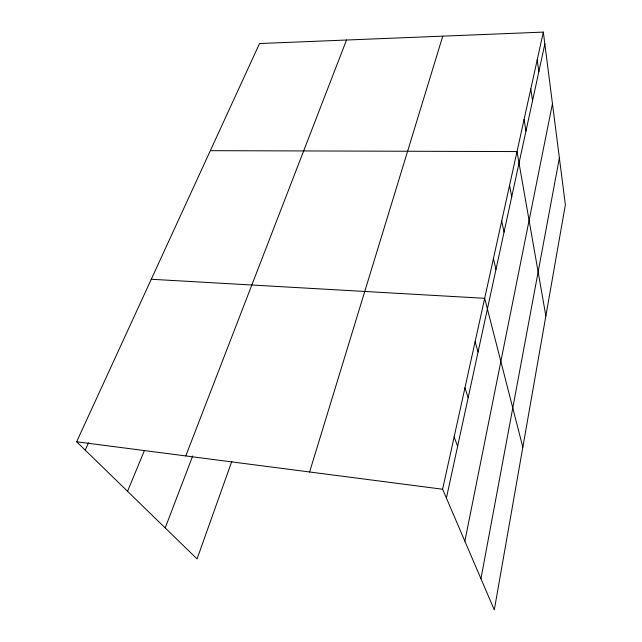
<?xml version="1.0" encoding="UTF-8"?>
<svg xmlns="http://www.w3.org/2000/svg" width="642" height="642" viewBox="0 0 642 642"><rect width="100%" height="100%" fill="white"/><g stroke="black" fill="none" stroke-linecap="round" stroke-linejoin="round"><path stroke-width="0.96" d="M480.946 578.723L559.383 157.956M464.864 541.19L552.457 103.675M446.399 498.072L544.841 44.001M543.325 32.1L565.361 204.814L494.3 609.9L442.611 489.228L543.325 32.1L259.528 43.528L76.639 441.784L197.054 558.901L231.834 461.301M309.605 471.982L442.763 36.153M165.203 527.917L192.696 455.964M185.771 455.932L346.519 40.029M127.549 491.299L144.394 450.604M85.201 450.114L88.492 442.844M210.327 150.669L517.003 151.568L545.869 315.96M151.271 279.262L484.67 298.313L522.837 447.233M76.639 441.784L442.611 489.228M454.143 436.881L457.626 446.294M464.952 387.808L468.154 397.703M475.112 341.704L478.065 352.009M493.425 258.574L495.953 269.496M501.707 220.984L504.05 232.139M509.555 185.361L511.73 196.717M524.073 119.46L525.958 131.112M530.806 88.925L532.555 100.682M537.21 59.834L538.847 71.671"/></g></svg>
